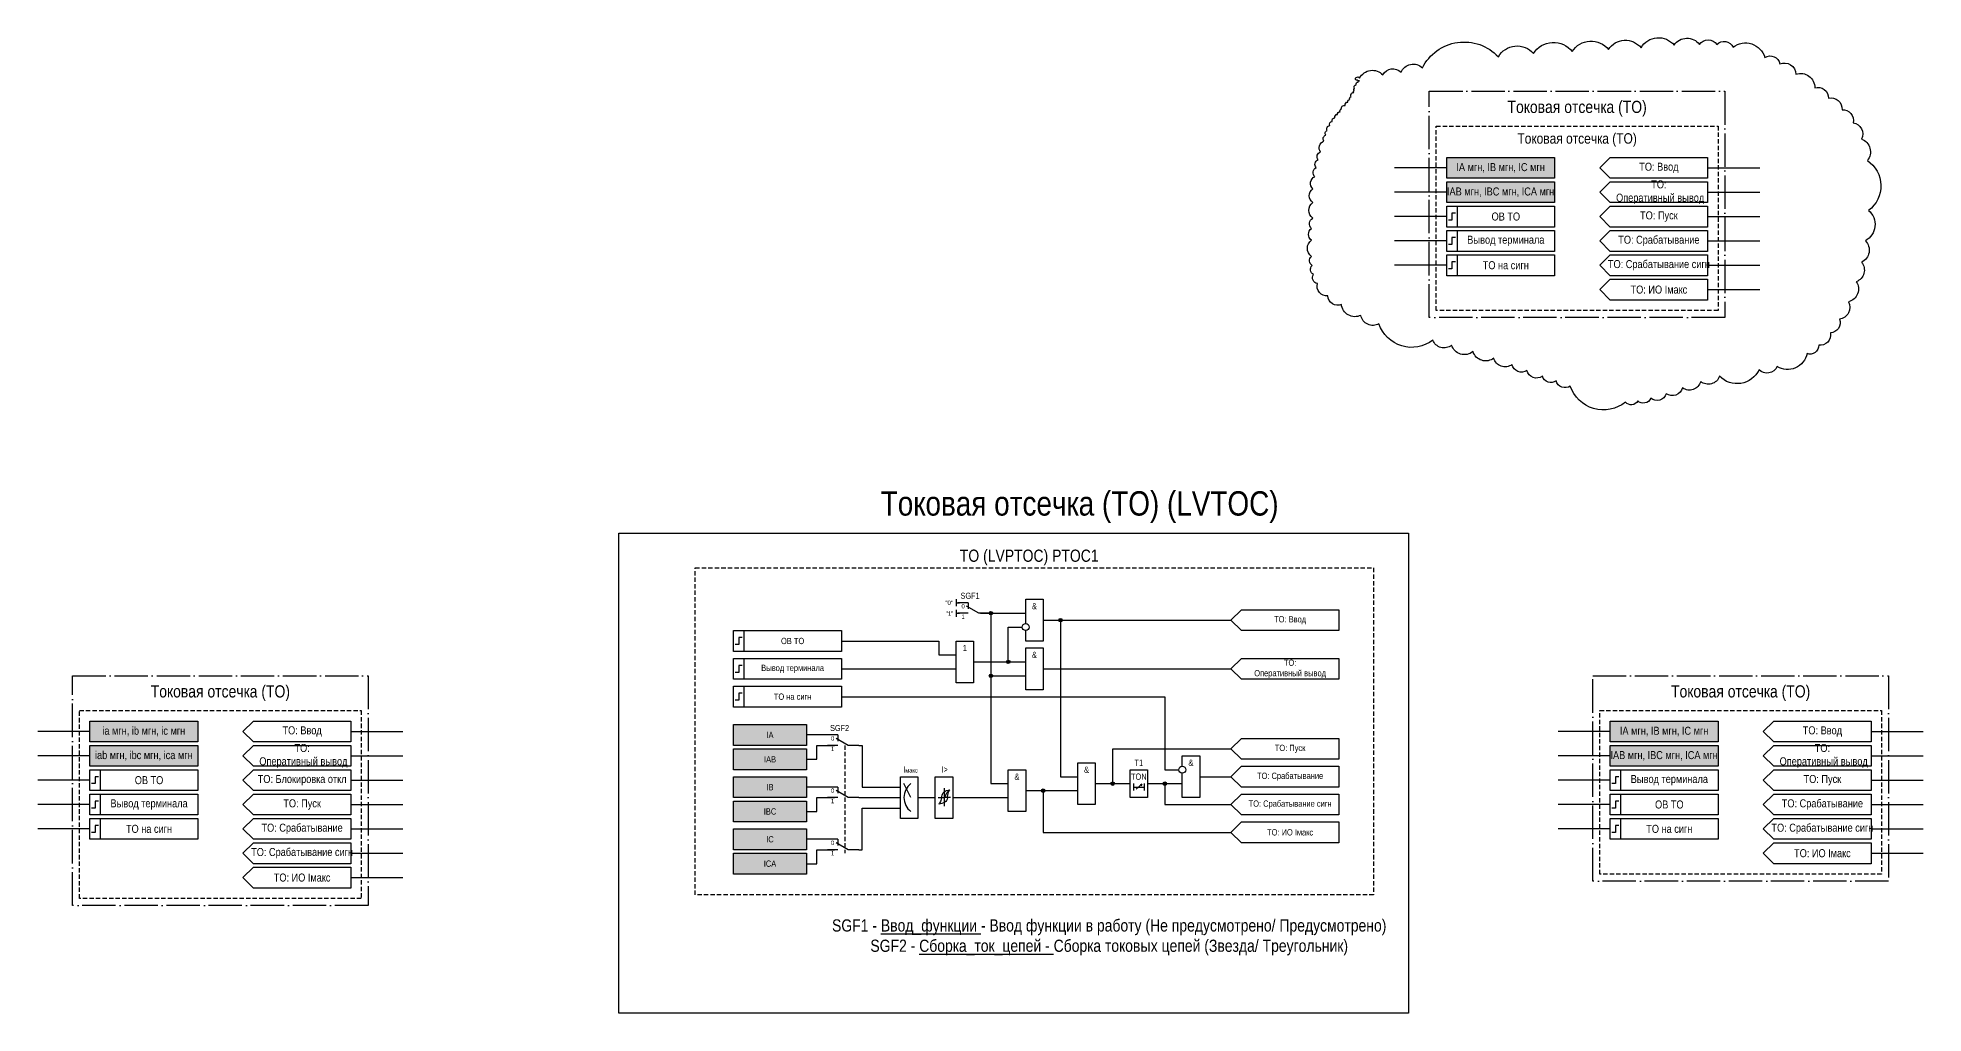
# Model space of a CAD drawing. Header units: millimetres. Extents: x -796 to 375, y -51 to 280.
# Drawn here: x -167 to 375, y 0 to 280 of the extents above; entities that cross this region are included whole.
import ezdxf
from ezdxf.enums import TextEntityAlignment as Align

# ---------------------------------------------------------------- set-up
doc = ezdxf.new("R2010")
doc.units = ezdxf.units.MM
doc.linetypes.add('ACAD_ISO04W100', pattern=[30, 24, -3, 0, -3])
doc.linetypes.add('штриховая2', pattern=[0.375, 0.25, -0.125])
doc.layers.add('TEXT', color=7, linetype='Continuous', lineweight=25)
doc.layers.add('Основная', color=7, linetype='Continuous')
doc.styles.add('1.8_Gost_RD', font='ARIALN.TTF', dxfattribs={"height": 1.8})
doc.styles.add('2.5_Gost_RD', font='ARIALN.TTF', dxfattribs={"height": 2.5})
doc.styles.add('3.5_Gost_RD', font='ARIALN.TTF', dxfattribs={"height": 3.5})
doc.styles.add('Вывод', font='ARIALN.TTF', dxfattribs={"height": 2.5})
doc.styles.add('Компонент', font='ARIALN.TTF', dxfattribs={"height": 3.5})

# ---------------------------------------------------------------- blocks, each defined once
blk = doc.blocks.new('Точка')
at = {"ltscale": 100}
h = blk.add_hatch(color=256, dxfattribs=at)
h.dxf.hatch_style = 1
edge = h.paths.add_edge_path()
edge.add_arc((0, 0), 0.5, 0, 360)
blk.add_circle((0, 0), 0.5, dxfattribs=at)
blk = doc.blocks.new('*U79')
at = {"layer": 'Основная', "color": 0}
blk.add_line((0, 0), (7, 4), dxfattribs=at)
at = {"layer": 'Основная', "ltscale": 0.35}
blk.add_line((6, 6), (6, 2.5), dxfattribs=at)
blk = doc.blocks.new('*U81')
at = {"layer": 'Основная', "color": 0}
for p, q in [((-3, 6), (-9, 6)), ((-3, 0), (-9, 0)), ((9, 0), (3, 0))]:
    blk.add_line(p, q, dxfattribs=at)
at = {"layer": 'Основная', "ltscale": 0.25, "xscale": -1}
blk.add_blockref('*U79', (3, 0), dxfattribs=at)
at = {"layer": 'Основная'}
for tag, height, style, p in [('ОУ', 3.5, 'Компонент', (-2, 10)), ('В1', 2.5, 'Вывод', (-14, 6)), ('В2', 2.5, 'Вывод', (-6, 4)), ('В3', 2.5, 'Вывод', (-6, -2))]:
    blk.add_attdef(tag, text='', height=height, dxfattribs=dict(at, style=style)).set_placement(p, align=Align.MIDDLE_CENTER)

msp = doc.modelspace()

# ---------------------------------------------------------------- hatches: boundary and pattern name
at = {"ltscale": 100, "true_color": 0xf7941d}
h = msp.add_hatch(color=30, dxfattribs=at)
h.dxf.hatch_style = 1
h.paths.add_polyline_path([(238, 246), (269, 246), (269, 240), (238, 240)])
h = msp.add_hatch(color=30, dxfattribs=at)
h.dxf.hatch_style = 1
h.paths.add_polyline_path([(238, 239), (269, 239), (269, 233), (238, 233)])
h = msp.add_hatch(color=30, dxfattribs=at)
h.dxf.hatch_style = 1
h.paths.add_polyline_path([(-152, 84), (-121, 84), (-121, 78), (-152, 78)])
at = {"ltscale": 100, "true_color": 0x6bffb3}
h = msp.add_hatch(color=111, dxfattribs=at)
h.dxf.hatch_style = 1
h.paths.add_polyline_path([(33, 83), (54, 83), (54, 77), (33, 77)])
at = {"ltscale": 100}
h = msp.add_hatch(color=1, dxfattribs=at)
h.dxf.hatch_style = 1
h.paths.add_polyline_path([(285, 84), (316, 84), (316, 78), (285, 78)])
at = {"ltscale": 100, "true_color": 0xf7941d}
h = msp.add_hatch(color=30, dxfattribs=at)
h.dxf.hatch_style = 1
h.paths.add_polyline_path([(-152, 77), (-121, 77), (-121, 71), (-152, 71)])
at = {"ltscale": 100, "true_color": 0x6bffb3}
h = msp.add_hatch(color=111, dxfattribs=at)
h.dxf.hatch_style = 1
h.paths.add_polyline_path([(33, 76), (54, 76), (54, 70), (33, 70)])
at = {"ltscale": 100}
h = msp.add_hatch(color=1, dxfattribs=at)
h.dxf.hatch_style = 1
h.paths.add_polyline_path([(285, 77), (316, 77), (316, 71), (285, 71)])
at = {"ltscale": 100, "true_color": 0x6bffb3}
h = msp.add_hatch(color=111, dxfattribs=at)
h.dxf.hatch_style = 1
h.paths.add_polyline_path([(33, 68), (54, 68), (54, 62), (33, 62)])
h = msp.add_hatch(color=111, dxfattribs=at)
h.dxf.hatch_style = 1
h.paths.add_polyline_path([(33, 61), (54, 61), (54, 55), (33, 55)])
h = msp.add_hatch(color=111, dxfattribs=at)
h.dxf.hatch_style = 1
h.paths.add_polyline_path([(33, 53), (54, 53), (54, 47), (33, 47)])
h = msp.add_hatch(color=111, dxfattribs=at)
h.dxf.hatch_style = 1
h.paths.add_polyline_path([(33, 46), (54, 46), (54, 40), (33, 40)])

# ---------------------------------------------------------------- linework, layer by layer
at = {"ltscale": 100}
for p, q in [((238, 243), (223, 243)), ((313, 243), (328, 243)), ((238, 236), (223, 236)), ((313, 236), (328, 236)), ((238, 229), (223, 229)), ((313, 229), (328, 229)), ((238, 222), (223, 222)), ((313, 222), (328, 222)), ((238, 215), (223, 215)), ((313, 215), (328, 215)), ((313, 208), (328, 208)), ((97, 119), (97, 117)), ((97, 118), (98, 118)), ((97, 116), (97, 114)), ((97, 115), (98, 115)), ((64, 91), (157, 91)), ((-152, 81), (-167, 81)), ((-77, 81), (-62, 81)), ((60, 80), (54, 80)), ((285, 81), (270, 81)), ((360, 81), (375, 81)), ((-152, 74), (-167, 74)), ((-77, 74), (-62, 74)), ((285, 74), (270, 74)), ((360, 74), (375, 74)), ((-152, 67), (-167, 67)), ((-77, 67), (-62, 67)), ((285, 67), (270, 67)), ((360, 67), (375, 67)), ((-152, 60), (-167, 60)), ((-77, 60), (-62, 60)), ((60, 65), (54, 65)), ((69, 62), (81, 62)), ((285, 60), (270, 60)), ((360, 60), (375, 60)), ((-152, 53), (-167, 53)), ((-77, 53), (-62, 53)), ((60, 50), (54, 50)), ((285, 53), (270, 53)), ((360, 53), (375, 53)), ((-77, 46), (-62, 46)), ((360, 46), (375, 46)), ((-77, 39), (-62, 39))]:
    msp.add_line(p, q, dxfattribs=at)
at = {"linetype": 'штриховая2', "ltscale": 5}
msp.add_line((65, 77), (65, 46), dxfattribs=at)
at = {"color": 7, "ltscale": 100}
for p, q in [((84, 62), (82, 66)), ((148.71, 64.4), (150.38, 65.88)), ((150.38, 65.88), (149.86, 65.66)), ((150.38, 65.88), (150.12, 65.42)), ((91.79, 62), (93.6, 62)), ((95.42, 62), (93.6, 62))]:
    msp.add_line(p, q, dxfattribs=at)
msp.add_line((93.6, 64.72), (93.6, 59.52))
at = {"ltscale": 100}
msp.add_lwpolyline([(212.02, 268.97, -0.520567), (212.95, 268.79, -0.520567), (212.95, 268.79, -0.520567), (219.66, 269.72, -0.520567), (219.66, 269.72, -0.520567), (224.88, 270.47, -0.520567), (224.88, 270.47, -0.520567), (231.03, 271.77, -0.520567), (231.03, 271.77, -0.520567), (252.85, 274.94, -0.520567), (252.85, 274.94, -0.520567), (262.91, 275.87, -0.520567), (262.91, 275.87, -0.520567), (274.1, 276.43, -0.520567), (274.1, 276.43, -0.520567), (284.54, 276.99, -0.520567), (284.54, 276.99, -0.520567), (293.86, 277.54, -0.520567), (293.86, 277.54, -0.520567), (303.37, 278.29, -0.520567), (303.37, 278.29, -0.520567), (310.64, 278.48, -0.520567), (310.64, 278.48, -0.520567), (315.67, 278.48, -0.520567), (315.67, 278.48, -0.520567), (320.33, 277.73, -0.520567), (320.33, 277.73, -0.520567), (329.47, 274.75, -0.520567), (329.47, 274.75, -0.520567), (333.75, 272.89, -0.520567), (333.75, 272.89, -0.520567), (338.41, 269.91, -0.520567), (338.41, 269.91, -0.520567), (343.82, 265.99, -0.520567), (343.82, 265.99, -0.520567), (347.74, 263.01, -0.520567), (347.74, 263.01, -0.520567), (351.65, 259.66, -0.520567), (351.65, 259.66, -0.520567), (354.82, 255.93, -0.520567), (354.82, 255.93, -0.520567), (357.24, 251.28, -0.520567), (357.24, 251.28, -0.520567), (358.92, 245.13, -0.520567), (358.92, 245.13, -0.520567), (359.29, 230.78, -0.520567), (359.29, 230.78, -0.520567), (358.36, 222.03, -0.520567), (358.36, 222.03, -0.520567), (357.24, 215.88, -0.520567), (357.24, 215.88, -0.520567), (355.75, 210.29, -0.520567), (355.75, 210.29, -0.520567), (353.51, 204.52, -0.520567), (353.51, 204.52, -0.520567), (350.9, 199.49, -0.520567), (350.9, 199.49, -0.520567), (348.29, 195.57, -0.520567), (348.29, 195.57, -0.520567), (344.94, 192.03, -0.520567), (344.94, 192.03, -0.520567), (341.58, 189.61, -0.520567), (341.58, 189.61, -0.520567), (333.01, 185.89, -0.520567), (333.01, 185.89, -0.520567), (327.79, 184.95, -0.520567), (327.79, 184.95, -0.520567), (316.42, 183.09, -0.520567), (316.42, 183.09, -0.520567), (311.01, 181.6, -0.520567), (311.01, 181.6, -0.520567), (305.79, 179.74, -0.520567), (305.79, 179.74, -0.520567), (301.13, 178.06, -0.520567), (301.13, 178.06, -0.520567), (296.65, 176.76, -0.520567), (296.65, 176.76, -0.520567), (292.93, 176.01, -0.520567), (292.93, 176.01, -0.520567), (289.38, 175.64, -0.520567), (289.38, 175.64, -0.520567), (273.54, 180.3, -0.520567), (273.54, 180.3, -0.520567), (269.44, 181.79, -0.520567), (269.44, 181.79, -0.520567), (265.52, 183.09, -0.520567), (265.52, 183.09, -0.520567), (261.05, 184.77, -0.520567), (261.05, 184.77, -0.520567), (256.76, 186.44, -0.520567), (256.76, 186.44, -0.520567), (251.54, 188.31, -0.520567), (251.54, 188.31, -0.520567), (245.57, 190.17, -0.520567), (245.57, 190.17, -0.520567), (239.42, 192.03, -0.520567), (239.42, 192.03, -0.520567), (234.02, 193.52, -0.520567), (234.02, 193.52, -0.520567), (218.54, 198.18, -0.520567), (218.54, 198.18, -0.520567), (213.32, 200.6, -0.520567), (213.32, 200.6, -0.520567), (207.73, 203.77, -0.520567), (207.73, 203.77, -0.520567), (203.82, 206.19, -0.520567), (203.82, 206.19, -0.520567), (200.83, 209.73, -0.520567), (200.83, 209.73, -0.520567), (199.71, 212.34, -0.520567), (199.71, 212.34, -0.520567), (199.34, 214.95, -0.520567), (199.34, 214.95, -0.520567), (199.16, 217.56, -0.520567), (199.16, 217.56, -0.520567), (199.16, 222.21, -0.520567), (199.16, 222.21, -0.520567), (199.16, 225.57, -0.520567), (199.16, 225.57, -0.520567), (199.53, 228.55, -0.520567), (199.53, 228.55, -0.520567), (199.53, 233.02, -0.520567), (199.53, 233.02, -0.520567), (199.53, 236.93, -0.520567), (199.53, 236.93, -0.520567), (200.09, 240.47, -0.520567), (200.09, 240.47, -0.520567), (200.46, 243.08, -0.520567), (200.46, 243.08, -0.520567), (201.02, 245.32, -0.520567), (201.02, 245.32, -0.520567), (201.77, 247.55, -0.520567), (201.77, 247.55, -0.520567), (202.7, 250.72, -0.520567), (202.7, 250.72, -0.520567), (203.26, 252.39, -0.520567), (203.26, 252.39, -0.520567), (203.63, 253.7, -0.520567), (203.63, 253.7, -0.520567), (204.37, 255.19, -0.520567), (204.37, 255.19, -0.520567), (205.12, 256.31, -0.520567), (205.12, 256.31, -0.520567), (205.87, 257.42, -0.520567), (205.87, 257.42, -0.520567), (206.61, 258.36, -0.520567), (206.61, 258.36, -0.520567), (207.36, 259.1, -0.520567), (207.36, 259.1, -0.520567), (207.73, 259.85, -0.520567), (207.73, 259.85, -0.520567), (208.85, 260.96, -0.520567), (208.85, 260.96, -0.520567), (209.59, 261.9, -0.520567), (209.59, 261.9, -0.520567), (210.15, 262.64, -0.520567), (210.15, 262.64, -0.520567), (210.53, 263.39, -0.520567), (210.53, 263.39, -0.520567), (211.27, 264.69, -0.520567), (211.27, 264.69, -0.520567), (211.46, 265.25, -0.520567), (211.46, 265.25, -0.520567), (211.46, 265.81, -0.520567), (211.46, 265.81, -0.520567), (212.02, 266.93, -0.520567), (212.02, 266.93, -0.520567), (212.58, 267.67, -0.520567), (212.58, 267.67, -0.520567), (212.95, 268.04, -0.520567), (212.95, 268.04, -0.520567), (212.39, 268.23, -0.520567), (212.39, 268.23, -0.520567), (211.83, 268.42, -0.520567), (211.83, 268.42, -0.520567)], format="xyb", close=True, dxfattribs=at)
at = {"color": 251, "linetype": 'ACAD_ISO04W100', "lineweight": 30, "ltscale": 0.4, "true_color": 0x58595b}
for points in [[(233, 265), (318, 265), (318, 200), (233, 200)], [(-157, 97), (-72, 97), (-72, 31), (-157, 31)], [(280, 97), (365, 97), (365, 38), (280, 38)]]:
    msp.add_lwpolyline(points, close=True, dxfattribs=at)
at = {"linetype": 'штриховая2', "ltscale": 5}
for points in [[(235, 255), (316, 255), (316, 202), (235, 202)], [(22, 128), (217, 128), (217, 34), (22, 34)], [(-155, 87), (-74, 87), (-74, 33), (-155, 33)], [(282, 87), (363, 87), (363, 40), (282, 40)]]:
    msp.add_lwpolyline(points, close=True, dxfattribs=at)
at = {"ltscale": 100}
for points in [[(238, 246), (269, 246), (269, 240), (238, 240)], [(313, 246), (313, 240), (285, 240), (282, 243), (285, 246)], [(238, 239), (269, 239), (269, 233), (238, 233)], [(313, 239), (313, 233), (285, 233), (282, 236), (285, 239)], [(238, 232), (241, 232), (241, 226), (238, 226)], [(238, 232), (269, 232), (269, 226), (238, 226)], [(238, 225), (269, 225), (269, 219), (238, 219)], [(238, 225), (241, 225), (241, 219), (238, 219)], [(238, 218), (241, 218), (241, 212), (238, 212)], [(238, 218), (269, 218), (269, 212), (238, 212)], [(33, 110), (36, 110), (36, 104), (33, 104)], [(33, 110), (64, 110), (64, 104), (33, 104)], [(97, 107), (102, 107), (102, 95), (97, 95)], [(117, 105), (122, 105), (122, 93), (117, 93)], [(33, 102), (64, 102), (64, 96), (33, 96)], [(33, 102), (36, 102), (36, 96), (33, 96)], [(33, 94), (36, 94), (36, 88), (33, 88)], [(33, 94), (64, 94), (64, 88), (33, 88)], [(-152, 84), (-121, 84), (-121, 78), (-152, 78)], [(-77, 84), (-77, 78), (-105, 78), (-108, 81), (-105, 84)], [(33, 83), (54, 83), (54, 77), (33, 77)], [(360, 84), (360, 78), (332, 78), (329, 81), (332, 84)], [(-152, 77), (-121, 77), (-121, 71), (-152, 71)], [(-77, 77), (-77, 71), (-105, 71), (-108, 74), (-105, 77)], [(33, 76), (54, 76), (54, 70), (33, 70)], [(360, 77), (360, 71), (332, 71), (329, 74), (332, 77)], [(132, 72), (137, 72), (137, 60), (132, 60)], [(-152, 70), (-149, 70), (-149, 64), (-152, 64)], [(-152, 70), (-121, 70), (-121, 64), (-152, 64)], [(33, 68), (54, 68), (54, 62), (33, 62)], [(81, 68), (86, 68), (86, 56), (81, 56)], [(91, 68), (96, 68), (96, 56), (91, 56)], [(112, 70), (117, 70), (117, 58), (112, 58)], [(147, 70), (152, 70), (152, 62), (147, 62)], [(285, 70), (288, 70), (288, 64), (285, 64)], [(285, 70), (316, 70), (316, 64), (285, 64)], [(-152, 63), (-121, 63), (-121, 57), (-152, 57)], [(-152, 63), (-149, 63), (-149, 57), (-152, 57)], [(33, 61), (54, 61), (54, 55), (33, 55)], [(285, 63), (316, 63), (316, 57), (285, 57)], [(285, 63), (288, 63), (288, 57), (285, 57)], [(-152, 56), (-149, 56), (-149, 50), (-152, 50)], [(-152, 56), (-121, 56), (-121, 50), (-152, 50)], [(285, 56), (288, 56), (288, 50), (285, 50)], [(285, 56), (316, 56), (316, 50), (285, 50)], [(33, 53), (54, 53), (54, 47), (33, 47)], [(33, 46), (54, 46), (54, 40), (33, 40)]]:
    msp.add_lwpolyline(points, close=True, dxfattribs=at)
at = {"lineweight": 30, "ltscale": 100}
for points in [[(240.5, 230), (239.5, 230), (239.5, 228), (238.5, 228)], [(240.5, 223), (239.5, 223), (239.5, 221), (238.5, 221)], [(240.5, 216), (239.5, 216), (239.5, 214), (238.5, 214)], [(35.5, 108), (34.5, 108), (34.5, 106), (33.5, 106)], [(35.5, 100), (34.5, 100), (34.5, 98), (33.5, 98)], [(35.5, 92), (34.5, 92), (34.5, 90), (33.5, 90)], [(-149.5, 68), (-150.5, 68), (-150.5, 66), (-151.5, 66)], [(287.5, 68), (286.5, 68), (286.5, 66), (285.5, 66)], [(-149.5, 61), (-150.5, 61), (-150.5, 59), (-151.5, 59)], [(287.5, 61), (286.5, 61), (286.5, 59), (285.5, 59)], [(-149.5, 54), (-150.5, 54), (-150.5, 52), (-151.5, 52)], [(287.5, 54), (286.5, 54), (286.5, 52), (285.5, 52)]]:
    msp.add_lwpolyline(points, dxfattribs=at)
at = {"ltscale": 100}
for points in [[(282, 229), (285, 232), (313, 232), (313, 226), (285, 226), (282, 229)], [(282, 222), (285, 225), (313, 225), (313, 219), (285, 219), (282, 222)], [(282, 215), (285, 218), (313, 218), (313, 212), (285, 212), (282, 215)], [(282, 208), (285, 211), (313, 211), (313, 205), (285, 205), (282, 208)], [(104, 115), (107, 115), (107, 66), (112, 66)], [(104, 115), (117, 115)], [(104, 115), (107, 115), (107, 97), (117, 97)], [(117, 112), (117, 119), (122, 119), (122, 107), (117, 107), (117, 110)], [(102, 101), (112, 101), (112, 111), (116, 111)], [(122, 113), (176, 113)], [(122, 113), (127, 113), (127, 68), (132, 68)], [(64, 107), (92, 107), (92, 103), (97, 103)], [(64, 99), (97, 99)], [(64, 99), (97, 99)], [(102, 101), (117, 101)], [(122, 99), (176, 99)], [(64, 91), (157, 91), (157, 70), (161, 70)], [(54, 73), (57, 73), (57, 77), (62, 77)], [(69, 77), (70, 77), (70, 65), (81, 65)], [(137, 66), (142, 66), (142, 76), (176, 76)], [(162, 71), (162, 74), (167, 74), (167, 62), (162, 62), (162, 69)], [(-108, 67), (-105, 70), (-77, 70), (-77, 64), (-105, 64), (-108, 67)], [(137, 66), (147, 66)], [(148, 66), (148, 64)], [(151, 66), (151, 64)], [(152, 66), (162, 66)], [(152, 66), (157, 66), (157, 60), (176, 60)], [(167, 68), (176, 68)], [(329, 67), (332, 70), (360, 70), (360, 64), (332, 64), (329, 67)], [(-108, 60), (-105, 63), (-77, 63), (-77, 57), (-105, 57), (-108, 60)], [(54, 58), (57, 58), (57, 62), (62, 62)], [(86, 62), (91, 62)], [(96, 62), (112, 62)], [(117, 64), (132, 64)], [(117, 64), (132, 64)], [(117, 64), (122, 64), (122, 52), (176, 52)], [(148, 65), (151, 65)], [(329, 60), (332, 63), (360, 63), (360, 57), (332, 57), (329, 60)], [(-108, 53), (-105, 56), (-77, 56), (-77, 50), (-105, 50), (-108, 53)], [(69, 47), (70, 47), (70, 59), (81, 59)], [(329, 53), (332, 56), (360, 56), (360, 50), (332, 50), (329, 53)], [(-108, 46), (-105, 49), (-77, 49), (-77, 43), (-105, 43), (-108, 46)], [(329, 46), (332, 49), (360, 49), (360, 43), (332, 43), (329, 46)], [(54, 43), (57, 43), (57, 47), (62, 47)], [(-108, 39), (-105, 42), (-77, 42), (-77, 36), (-105, 36), (-108, 39)]]:
    msp.add_lwpolyline(points, dxfattribs=at)
at = {"color": 3, "ltscale": 100}
msp.add_lwpolyline([(0, 138), (227, 138), (227, 0), (0, 0)], close=True, dxfattribs=at)
at = {"color": 1, "ltscale": 100}
for points in [[(285, 84), (316, 84), (316, 78), (285, 78)], [(285, 77), (316, 77), (316, 71), (285, 71)]]:
    msp.add_lwpolyline(points, close=True, dxfattribs=at)
msp.add_circle((117, 111), 1)
at = {"ltscale": 100}
msp.add_circle((162, 70), 1, dxfattribs=at)
at = {"color": 7, "ltscale": 100}
msp.add_arc((87, 62), 5, 126.8699, 233.1301, dxfattribs=at)
for points in [[(92.8, 61.92), (92.6, 61.13), (92, 60.12)], [(94.48, 61.92), (94.25, 61.13), (93.76, 60.67), (92, 60.12)], [(92.8, 61.92), (92.95, 62.71), (93.44, 63.54), (95.2, 64.26)], [(93.6, 62), (94, 62.72), (94.47, 63.6), (95.2, 64.26)], [(94.48, 61.92), (94.6, 62.71), (94.81, 63.54), (95.2, 64.26)]]:
    msp.add_spline(points, degree=3)
at = {"layer": 'TEXT', "color": 0, "ltscale": 100}
for points in [[(176, 113), (179, 116), (207, 116), (207, 110), (179, 110), (176, 113)], [(176, 99), (179, 102), (207, 102), (207, 96), (179, 96), (176, 99)], [(176, 76), (179, 79), (207, 79), (207, 73), (179, 73), (176, 76)], [(176, 68), (179, 71), (207, 71), (207, 65), (179, 65), (176, 68)], [(176, 60), (179, 63), (207, 63), (207, 57), (179, 57), (176, 60)], [(176, 52), (179, 55), (207, 55), (207, 49), (179, 49), (176, 52)]]:
    msp.add_lwpolyline(points, dxfattribs=at)

# ---------------------------------------------------------------- block references
at = {"ltscale": 100}
for p in [(107, 115), (127, 113), (112, 101), (107, 97), (142, 66), (157, 66), (122, 64)]:
    msp.add_blockref('Точка', p, dxfattribs=at)
at = {"layer": 'Основная', "ltscale": 0.25, "xscale": 0.5, "yscale": 0.5, "zscale": 0.5}
msp.add_blockref('*U81', (102, 115), dxfattribs=at).add_auto_attribs({'ОУ': 'SGF1', 'В1': '"0"', 'В2': '0', 'В3': '1'})
at = {"layer": 'Основная', "ltscale": 0.25}
ref = msp.add_blockref('*U81', (64.5, 77), dxfattribs=dict(at, xscale=0.5, yscale=0.5, zscale=0.5))
ref.add_attrib('ОУ', 'SGF2', dxfattribs={"height": 1.75, "style": 'Компонент'}).set_placement((63.5, 82), align=Align.MIDDLE_CENTER)
ref.add_attrib('В2', '0', dxfattribs={"height": 1.25, "style": 'Вывод'}).set_placement((61.5, 79), align=Align.MIDDLE_CENTER)
ref.add_attrib('В3', '1', dxfattribs={"height": 1.25, "style": 'Вывод'}).set_placement((61.5, 76), align=Align.MIDDLE_CENTER)
ref = msp.add_blockref('*U81', (64.5, 62), dxfattribs=dict(at, xscale=0.5, yscale=0.5, zscale=0.5))
ref.add_attrib('В2', '0', dxfattribs={"height": 1.25, "style": 'Вывод'}).set_placement((61.5, 64), align=Align.MIDDLE_CENTER)
ref.add_attrib('В3', '1', dxfattribs={"height": 1.25, "style": 'Вывод'}).set_placement((61.5, 61), align=Align.MIDDLE_CENTER)
ref = msp.add_blockref('*U81', (64.5, 47), dxfattribs=dict(at, xscale=0.5, yscale=0.5, zscale=0.5))
ref.add_attrib('В2', '0', dxfattribs={"height": 1.25, "style": 'Вывод'}).set_placement((61.5, 49), align=Align.MIDDLE_CENTER)
ref.add_attrib('В3', '1', dxfattribs={"height": 1.25, "style": 'Вывод'}).set_placement((61.5, 46), align=Align.MIDDLE_CENTER)

# ---------------------------------------------------------------- texts
at = {"color": 30, "ltscale": 100, "true_color": 0xf7941d, "insert": (275.5, 260), "char_height": 3.5, "width": 85, "attachment_point": 5, "style": '3.5_Gost_RD'}
msp.add_mtext('Токовая отсечка (ТО)', dxfattribs=at)
at = {"color": 30, "ltscale": 100, "style": '3.5_Gost_RD'}
for s, insert, char_height, width, attachment_point in [('Токовая отсечка (ТО)', (275.5, 251), 3, 81, 5), ('{\\C3;Токовая отсечка (ТО) (LVTOC)}', (132.5, 145.5), 7, 189, 5), ('ТО (LVРTOC) {\\C6;РTOC1}', (118, 131), 3.5, 160, 5), ('Токовая отсечка (ТО)', (-114.5, 92), 3.5, 85, 5), ('SGF1 - {\\LВвод_функции} - Ввод функции в работу (Не предусмотрено/ Предусмотрено)\\PSGF2 - {\\LСборка_ток_цепей -} Сборка токовых цепей (Звезда/ Треугольник)', (141, 27), 3.5, 206.7768, 2)]:
    msp.add_mtext(s, dxfattribs=dict(at, insert=insert, char_height=char_height, width=width, attachment_point=attachment_point))
at = {"color": 0, "ltscale": 100, "char_height": 2.3, "width": 31, "attachment_point": 5, "style": '2.5_Gost_RD'}
for s, insert in [('{\\C256;IA мгн, IB мгн, IC мгн}', (253.5, 243)), ('{\\C256;IAB мгн, IBC мгн, ICA мгн}', (253.5, 236)), ('{\\C256;ia мгн, ib мгн, ic мгн}', (-136.5, 81)), ('{\\C256;iab мгн, ibc мгн, ica мгн}', (-136.5, 74))]:
    msp.add_mtext(s, dxfattribs=dict(at, insert=insert))
at = {"ltscale": 100, "attachment_point": 5}
for s, insert, char_height, width, style in [('ТО: Ввод', (299, 243), 2.3, 28, '2.5_Gost_RD'), ('ТО:\\P Оперативный вывод', (299, 236), 2.3, 28, '2.5_Gost_RD'), ('&', (119.5, 117), 1.8, 5, '2.5_Gost_RD'), ('1', (99.5, 105), 1.8, 5, '2.5_Gost_RD'), ('&', (119.5, 103), 1.8, 5, '2.5_Gost_RD'), ('ТО: Ввод', (-91, 81), 2.3, 28, '2.5_Gost_RD'), ('ТО: Ввод', (346, 81), 2.3, 28, '2.5_Gost_RD'), ('ТО:\\P Оперативный вывод', (-91, 74), 2.3, 28, '2.5_Gost_RD'), ('{\\C0;IA}', (43.5, 80), 1.8, 21, '1.8_Gost_RD'), ('ТО:\\P Оперативный вывод', (346, 74), 2.3, 28, '2.5_Gost_RD'), ('{\\C0;IAB}', (43.5, 73), 1.8, 21, '1.8_Gost_RD'), ('&', (134.5, 70), 1.8, 5, '2.5_Gost_RD'), ('T1', (149.5, 72), 1.8, 5, '2.5_Gost_RD'), ('&', (164.5, 72), 1.8, 5, '2.5_Gost_RD'), ('{\\C0;IB}', (43.5, 65), 1.8, 21, '1.8_Gost_RD'), ('&', (114.5, 68), 1.8, 5, '2.5_Gost_RD'), ('TON', (149.5, 68), 1.8, 5, '2.5_Gost_RD'), ('{\\C0;IBC}', (43.5, 58), 1.8, 21, '1.8_Gost_RD'), ('{\\C0;IC}', (43.5, 50), 1.8, 21, '1.8_Gost_RD'), ('{\\C0;ICA}', (43.5, 43), 1.8, 21, '1.8_Gost_RD')]:
    msp.add_mtext(s, dxfattribs=dict(at, insert=insert, char_height=char_height, width=width, style=style))
at = {"ltscale": 100, "insert": (94, 115.5), "char_height": 1.25, "attachment_point": 1, "style": '3.5_Gost_RD'}
msp.add_mtext_dynamic_manual_height_columns('"1"', width=2, gutter_width=17.5, heights=[0], dxfattribs=at)
at = {"color": 30, "ltscale": 100, "true_color": 0xef8637, "insert": (322.5, 92), "char_height": 3.5, "width": 85, "attachment_point": 5, "style": '3.5_Gost_RD'}
msp.add_mtext('Токовая отсечка (ТО)', dxfattribs=at)
at = {"color": 1, "ltscale": 100, "char_height": 2.3, "width": 31, "attachment_point": 5, "style": '2.5_Gost_RD'}
for s, insert in [('{\\C256;IA мгн, IB мгн, IC мгн}', (300.5, 81)), ('{\\C256;IAB мгн, IBC мгн, ICA мгн}', (300.5, 74))]:
    msp.add_mtext(s, dxfattribs=dict(at, insert=insert))
at = {"color": 7, "ltscale": 100, "char_height": 1.8, "attachment_point": 1, "style": '1.8_Gost_RD'}
for s, insert in [('\\pi2.7859;I{\\H0.66667x;макс}', (79, 71)), ('\\pi4.7676;I>', (88, 71))]:
    msp.add_mtext_dynamic_manual_height_columns(s, width=11, gutter_width=17.5, heights=[0], dxfattribs=dict(at, insert=insert))
at = {"layer": 'TEXT', "color": 0, "ltscale": 100, "width": 28, "attachment_point": 5, "style": '2.5_Gost_RD'}
for s, insert, char_height in [('{\\C256;ОВ ТО}', (255, 229), 2.3), ('{\\C256;ТО: Пуск}', (299, 229), 2.3), ('{\\C256;Вывод терминала}', (255, 222), 2.3), ('{\\C256;ТО: Срабатывание}', (299, 222), 2.3), ('{\\C256;ТО на сигн}', (255, 215), 2.3), ('{\\C256;ТО: Срабатывание сигн}', (299, 215), 2.3), ('{\\C256;ТО: ИО Iмакс}', (299, 208), 2.3), ('ТО: Ввод', (193, 113), 1.8), ('{\\C256;ОВ ТО}', (50, 107), 1.8), ('{\\C256;Вывод терминала}', (50, 99), 1.8), ('ТО:\\P\\pt14.4;Оперативный вывод', (193, 99), 1.8), ('{\\C256;ТО на сигн}', (50, 91), 1.8), ('{\\C256;ТО: Пуск}', (193, 76), 1.8), ('{\\C256;ОВ ТО}', (-135, 67), 2.3), ('{\\C256;ТО: Блокировка откл}', (-91, 67), 2.3), ('{\\C256;ТО: Срабатывание}', (193, 68), 1.8), ('{\\C256;Вывод терминала}', (302, 67), 2.3), ('{\\C256;ТО: Пуск}', (346, 67), 2.3), ('{\\C256;Вывод терминала}', (-135, 60), 2.3), ('{\\C256;ТО: Пуск}', (-91, 60), 2.3), ('{\\C256;ТО: Срабатывание сигн}', (193, 60), 1.8), ('{\\C256;ОВ ТО}', (302, 60), 2.3), ('{\\C256;ТО: Срабатывание}', (346, 60), 2.3), ('{\\C256;ТО на сигн}', (-135, 53), 2.3), ('{\\C256;ТО: Срабатывание}', (-91, 53), 2.3), ('{\\C256;ТО на сигн}', (302, 53), 2.3), ('{\\C256;ТО: Срабатывание сигн}', (346, 53), 2.3), ('{\\C256;ТО: ИО Iмакс}', (193, 52), 1.8), ('{\\C256;ТО: Срабатывание сигн}', (-91, 46), 2.3), ('{\\C256;ТО: ИО Iмакс}', (346, 46), 2.3), ('{\\C256;ТО: ИО Iмакс}', (-91, 39), 2.3)]:
    msp.add_mtext(s, dxfattribs=dict(at, insert=insert, char_height=char_height))

doc.saveas('drawing.dxf')
